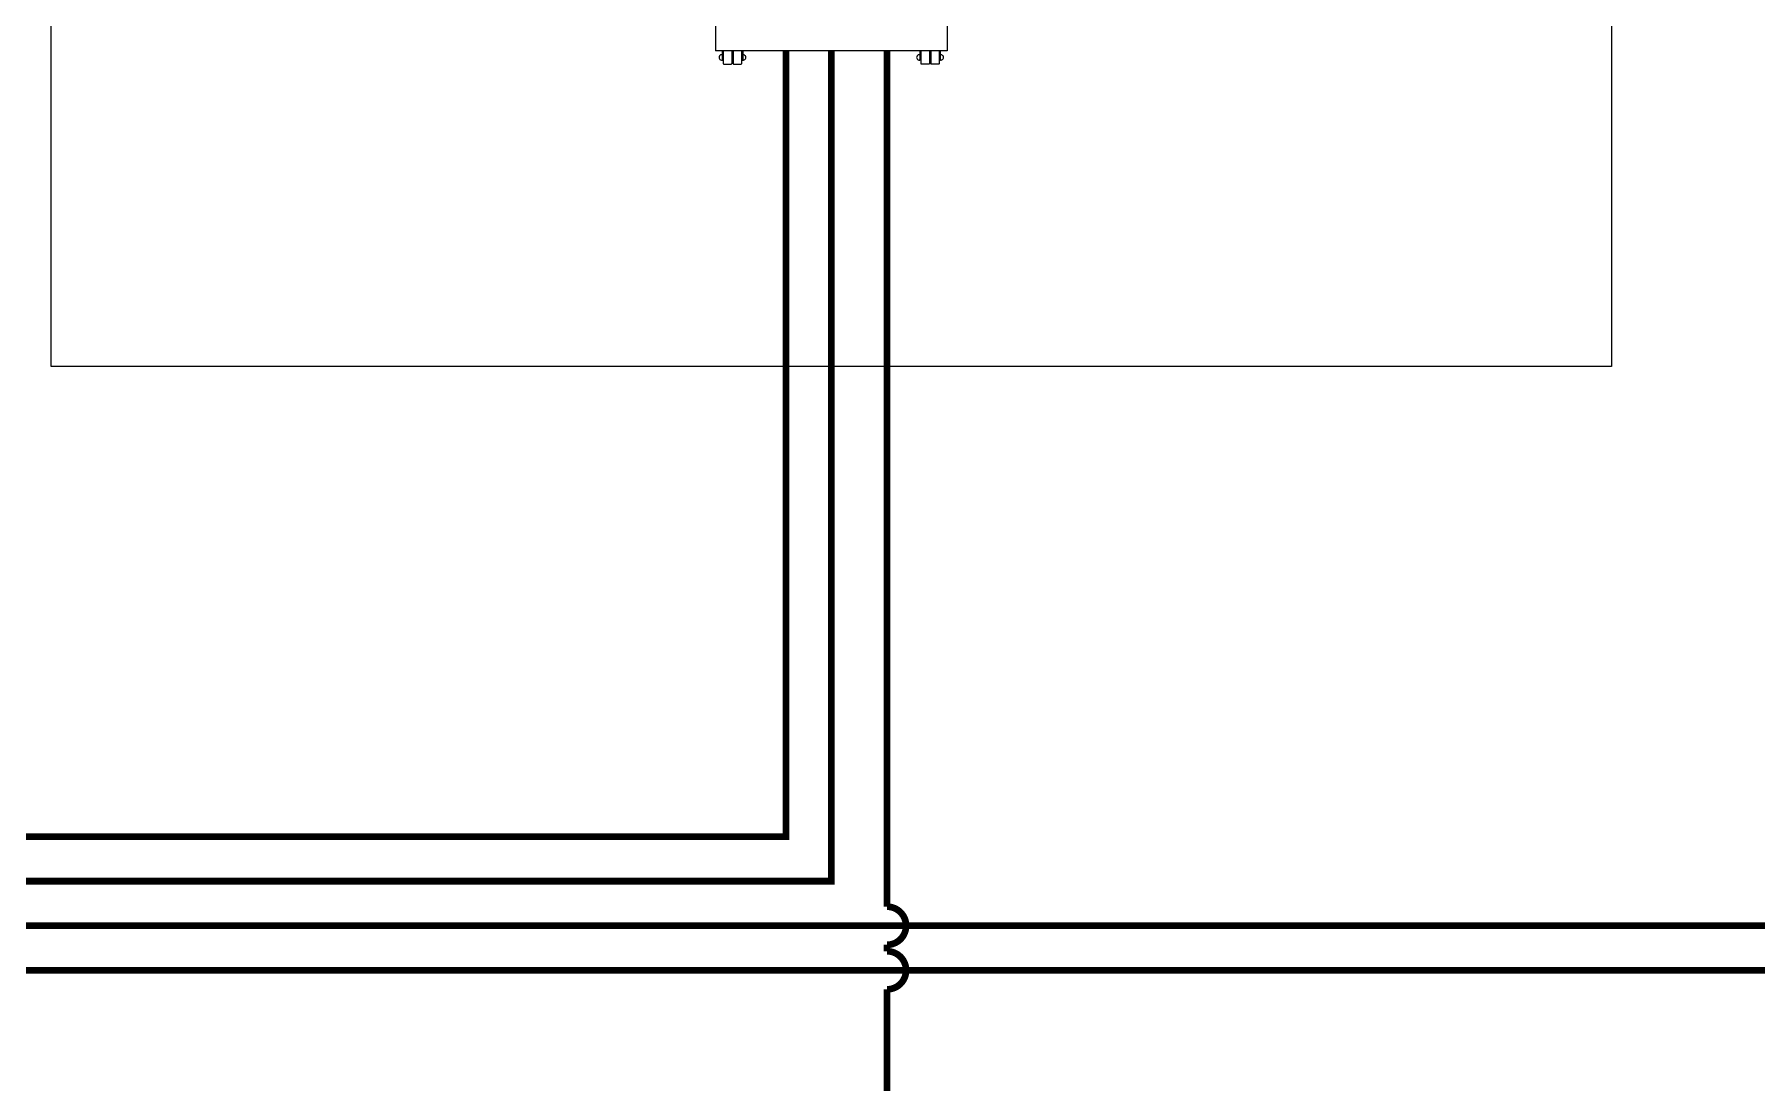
# Model space of a CAD drawing. Header units: millimetres. Extents: x 0 to 2521, y -5 to 594.
# Drawn here: x 1162.5 to 1317, y 292.1 to 386.1 of the extents above; entities that cross this region are included whole.
import ezdxf

# ---------------------------------------------------------------- set-up
doc = ezdxf.new("R2010")
doc.units = ezdxf.units.MM
doc.header["$LTSCALE"] = 10
doc.linetypes.add('DASHED', pattern=[0.75, 0.5, -0.25])
doc.layers.add('T', color=4, linetype='Continuous')

msp = doc.modelspace()

# ---------------------------------------------------------------- linework, layer by layer
at = {"color": 5}
for p, q in [((1223.62, 471.02), (1223.62, 384.67)), ((1244.42, 471.02), (1244.42, 384.67)), ((1244.42, 384.67), (1223.62, 384.67)), ((1224.23, 384.67), (1224.23, 383.83)), ((1224.23, 383.83), (1224.33, 383.83)), ((1224.33, 384.67), (1224.33, 383.51)), ((1224.37, 383.47), (1225.05, 383.47)), ((1225.09, 384.67), (1225.09, 383.51)), ((1225.21, 384.67), (1225.21, 383.51)), ((1225.25, 383.47), (1225.93, 383.47)), ((1225.97, 384.67), (1225.97, 383.51)), ((1225.97, 383.83), (1226.07, 383.83)), ((1226.07, 384.67), (1226.07, 383.83)), ((1241.96, 384.31), (1241.89, 384.31)), ((1242.06, 383.83), (1241.89, 383.83)), ((1241.96, 384.67), (1241.96, 383.83)), ((1242.06, 384.67), (1242.06, 383.51)), ((1242.78, 383.47), (1242.1, 383.47)), ((1242.82, 384.67), (1242.82, 383.51)), ((1242.94, 384.67), (1242.94, 383.51)), ((1243.66, 383.47), (1242.98, 383.47)), ((1243.7, 384.67), (1243.7, 383.51)), ((1243.87, 383.83), (1243.7, 383.83)), ((1243.8, 384.67), (1243.8, 383.83)), ((1243.87, 384.31), (1243.8, 384.31))]:
    msp.add_line(p, q, dxfattribs=at)
at = {"color": 6, "linetype": 'DASHED', "const_width": 0.6}
for points in [[(963.61, 384.67), (963.61, 302.14), (1461.01, 302.14), (1461.01, 384.67)], [(967.61, 384.67), (967.61, 306.14), (1457.01, 306.14), (1457.01, 384.67)], [(971.61, 384.67), (971.61, 310.14), (1234.02, 310.14), (1234.02, 384.67)], [(1229.95, 384.67), (1229.95, 314.14), (975.61, 314.14), (975.61, 384.67)], [(1239.02, 384.67), (1239.02, 307.85)], [(1239.02, 304.43), (1239.02, 303.85)], [(1239.02, 300.43), (1239.02, 283.44), (967.61, 283.44), (967.61, 112.06), (1023.97, 112.06)]]:
    msp.add_lwpolyline(points, dxfattribs=at)
for points in [[(1239.02, 307.85, -1), (1239.02, 304.43, 1)], [(1239.02, 303.85, -1), (1239.02, 300.43, 1)]]:
    msp.add_lwpolyline(points, format="xyb", dxfattribs=at)
at = {"color": 5}
for centre, radius, start, end in [((1224.19, 384.07), 0.243, 81.2026, 278.7974), ((1224.37, 383.51), 0.04, 180, 270), ((1225.05, 383.51), 0.04, 270, 0), ((1225.25, 383.51), 0.04, 180, 270), ((1225.93, 383.51), 0.04, 270, 0), ((1226.11, 384.07), 0.243, 261.2026, 98.7974), ((1241.92, 384.07), 0.243, 81.2026, 278.7974), ((1242.1, 383.51), 0.04, 180, 270), ((1242.78, 383.51), 0.04, 270, 0), ((1242.98, 383.51), 0.04, 180, 270), ((1243.66, 383.51), 0.04, 270, 0), ((1243.84, 384.07), 0.243, 261.2026, 98.7974)]:
    msp.add_arc(centre, radius, start, end, dxfattribs=at)
at = {"layer": 'T'}
msp.add_lwpolyline([(1164.02, 516.33), (1304.02, 516.33), (1304.02, 356.33), (1164.02, 356.33)], close=True, dxfattribs=at)

doc.saveas('drawing.dxf')
